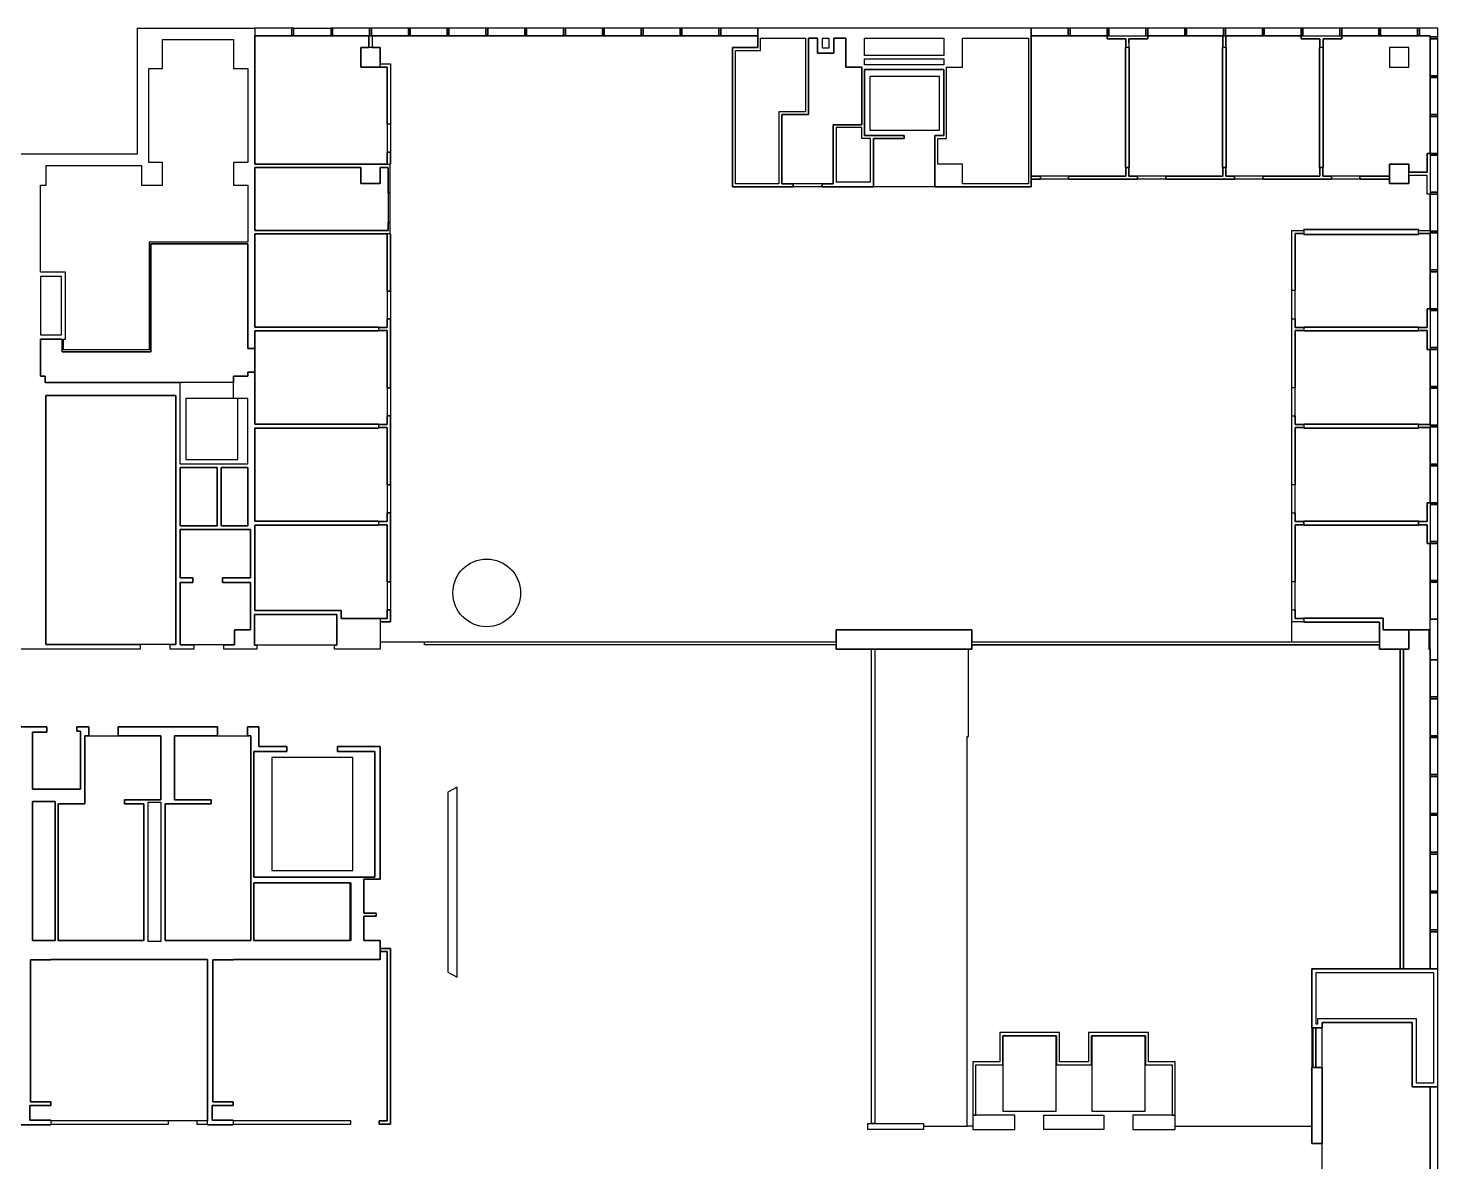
# Model space of a CAD drawing. Header units: centimetres. Extents: x -199 to 9291, y 642 to 6550.
# Drawn here: x 4863 to 9291, y 2873 to 6433 of the extents above; entities that cross this region are included whole.
import ezdxf

# ---------------------------------------------------------------- set-up
doc = ezdxf.new("R2010")
doc.units = ezdxf.units.CM
doc.header["$MEASUREMENT"] = 0
for name, color, linetype in [('E14-348', 2, 'Continuous'), ('E14-348A', 2, 'Continuous'), ('E14-348B', 2, 'Continuous'), ('E14-348C', 2, 'Continuous'), ('E14-348D', 2, 'Continuous'), ('E14-348F', 2, 'Continuous'), ('E14-348G', 2, 'Continuous'), ('E14-348H', 2, 'Continuous'), ('E14-348K', 2, 'Continuous'), ('E14-348P', 2, 'Continuous'), ('E14-348R', 2, 'Continuous'), ('E14-348S', 2, 'Continuous'), ('E14-348U', 2, 'Continuous'), ('E14-348V', 2, 'Continuous'), ('Elevators_Primary', 2, 'Continuous'), ('Elevators_Secondary', 2, 'Continuous'), ('Facade_Glass', 4, 'Continuous'), ('Facade_Wall', 6, 'Continuous'), ('Glass', 4, 'Continuous'), ('Meeting rooms', 1, 'Continuous'), ('Railing', 211, 'Continuous'), ('Stairs', 2, 'Continuous'), ('Storage', 40, 'Continuous'), ('Toilets', 40, 'Continuous'), ('Void', 7, 'Continuous'), ('Walls', 6, 'Continuous'), ('Z_grid_walls', 3, 'Continuous')]:
    doc.layers.add(name, color=color, linetype=linetype)

msp = doc.modelspace()

# ---------------------------------------------------------------- linework, layer by layer
at = {"layer": 'E14-348'}
msp.add_lwpolyline([(8832.6, 4505.9), (8832.6, 5797.9), (8869.5, 5797.9), (8869.5, 5800.7), (9229.6, 5800.7), (9229.6, 5797.9), (9267, 5797.9), (9267, 5911.9), (9257.3, 5911.9), (9257.3, 5970.9), (9199.5, 5970.9), (9199.5, 5945.4), (9138.6, 5945.4), (9138.6, 5958.8), (8012.9, 5958.8), (8012.9, 5934.9), (7711.3, 5934.9), (7075.7, 5934.9), (7075.7, 6372.1), (7154.5, 6372.1), (7154.5, 6409.5), (5943.1, 6409.5), (5943.1, 6372.1), (5968.7, 6372.1), (5968.7, 6320.9), (6000.8, 6320.9), (6000.8, 6006.4), (5998.7, 6006.4), (5998.7, 5786.9), (6000.8, 5786.9), (6000.8, 4568.9), (5968.7, 4568.9), (5968.7, 4505.9), (7400.8, 4505.9), (7400.8, 4543.3), (7827.5, 4543.3), (7827.5, 4505.9)], close=True, dxfattribs=at)
at = {"layer": 'E14-348A'}
msp.add_lwpolyline([(9267, 4576.7), (9265.4, 4576.7), (9265.4, 4543.3), (9262.9, 4543.3), (9199.5, 4543.3), (9119.1, 4543.3), (9119.1, 4579.9), (8869.5, 4579.9), (8869.5, 4578.7), (8842.3, 4578.7), (8842.3, 4605.9), (8842.3, 4873.7), (8869.5, 4873.7), (8869.5, 4872.5), (9229.6, 4872.5), (9229.6, 4873.7), (9257.3, 4873.7), (9257.3, 4814.8), (9267, 4814.8), (9267, 4698.6), (9267, 4698.6), (9267, 4692.9), (9267, 4692.9)], close=True, dxfattribs=at)
at = {"layer": 'E14-348B'}
msp.add_lwpolyline([(9267, 5064.3), (9267, 5064.3), (9267, 5058.7), (9267, 5058.7), (9267, 5058.7), (9267, 4942.4), (9257.3, 4942.4), (9257.3, 4883.5), (9229.6, 4883.5), (9229.6, 4884.7), (8869.5, 4884.7), (8869.5, 4883.5), (8842.3, 4883.5), (8842.3, 5178.5), (8869.5, 5178.5), (8869.5, 5177.3), (9229.6, 5177.3), (9229.6, 5178.5), (9267, 5178.5)], close=True, dxfattribs=at)
at = {"layer": 'E14-348C'}
msp.add_lwpolyline([(9267, 5188.3), (9229.6, 5188.3), (9229.6, 5189.5), (8869.5, 5189.5), (8869.5, 5188.3), (8842.3, 5188.3), (8842.3, 5483.3), (8869.5, 5483.3), (8869.5, 5482.1), (9229.6, 5482.1), (9229.6, 5483.3), (9257.3, 5483.3), (9257.3, 5424.4), (9267, 5424.4), (9267, 5308.2), (9267, 5308.2), (9267, 5302.5), (9267, 5302.5)], close=True, dxfattribs=at)
at = {"layer": 'E14-348D'}
msp.add_lwpolyline([(9267, 5673.9), (9267, 5673.9), (9267, 5668.3), (9267, 5668.3), (9267, 5552), (9257.3, 5552), (9257.3, 5493.1), (9229.6, 5493.1), (9229.6, 5494.3), (8869.5, 5494.3), (8842.3, 5493.1), (8842.3, 5608.9), (8842.3, 5788.1), (8869.5, 5788.1), (8869.5, 5785.3), (9229.6, 5785.3), (9229.6, 5788.1), (9267, 5788.1)], close=True, dxfattribs=at)
at = {"layer": 'E14-348F'}
msp.add_lwpolyline([(9267, 6161.6), (9267, 6161.6), (9267, 6161.6), (9267, 6155.9), (9267, 6039.7), (9267, 6039.7), (9267, 6039.5), (9257.3, 6039.5), (9257.3, 5980.6), (9199.5, 5980.6), (9199.5, 6006.4), (9138.6, 6006.4), (9138.6, 5968.6), (9045.4, 5968.6), (8929.7, 5968.6), (8929.7, 5995.8), (8930.5, 5995.8), (8930.5, 6372.1), (8930.1, 6372.1), (8930.1, 6399.8), (8989, 6399.8), (8989, 6409.5), (9105.3, 6409.5), (9105.3, 6409.5), (9110.9, 6409.5), (9227.2, 6409.5), (9232.9, 6409.5), (9267, 6409.5), (9267, 6405.5), (9267, 6405.5), (9267, 6399.8), (9267, 6283.5), (9267, 6283.5), (9267, 6277.9)], close=True, dxfattribs=at)
at = {"layer": 'E14-348G'}
msp.add_lwpolyline([(8919.1, 5995.8), (8919.9, 5995.8), (8919.9, 5968.6), (8624.9, 5968.6), (8624.9, 5995.8), (8625.7, 5995.8), (8625.7, 6372.1), (8625.3, 6372.1), (8625.3, 6409.5), (8739.5, 6409.5), (8745.2, 6409.5), (8861.4, 6409.5), (8861.4, 6399.8), (8920.3, 6399.8), (8920.3, 6372.1), (8919.1, 6372.1)], close=True, dxfattribs=at)
at = {"layer": 'E14-348H'}
msp.add_lwpolyline([(8614.3, 5995.8), (8615.1, 5995.8), (8615.1, 5968.6), (8320.1, 5968.6), (8320.1, 5995.8), (8320.9, 5995.8), (8320.9, 6372.1), (8320.5, 6399.8), (8379.4, 6399.8), (8379.4, 6409.5), (8379.4, 6409.5), (8495.7, 6409.5), (8501.3, 6409.5), (8615.5, 6409.5), (8615.5, 6372.1), (8614.3, 6372.1)], close=True, dxfattribs=at)
at = {"layer": 'E14-348K'}
msp.add_lwpolyline([(8309.5, 5995.8), (8310.3, 5995.8), (8310.3, 5968.6), (8042.9, 5968.6), (8012.9, 5968.6), (8012.9, 6409.5), (8129.9, 6409.5), (8135.6, 6409.5), (8251.8, 6409.5), (8251.8, 6399.8), (8310.7, 6399.8), (8310.7, 6372.1), (8309.5, 6372.1)], close=True, dxfattribs=at)
at = {"layer": 'E14-348P'}
msp.add_lwpolyline([(5991, 6131.6), (5991, 6043.8), (5991, 6006.4), (5575.3, 6006.4), (5575.3, 6306.3), (5575.3, 6409.5), (5691.5, 6409.5), (5697.2, 6409.5), (5813.4, 6409.5), (5819.1, 6409.5), (5933.3, 6409.5), (5933.3, 6372.1), (5907.7, 6372.1), (5907.7, 6311.2), (5968.7, 6311.2), (5991, 6311.2)], close=True, dxfattribs=at)
at = {"layer": 'E14-348R'}
msp.add_lwpolyline([(5991, 5607.6), (5991, 5520.3), (5991, 5493.1), (5963.8, 5493.1), (5963.8, 5494.3), (5575.3, 5494.3), (5575.3, 5786.9), (5991, 5786.9)], close=True, dxfattribs=at)
at = {"layer": 'E14-348S'}
msp.add_lwpolyline([(5991, 5304.1), (5991, 5215.5), (5991, 5188.3), (5963.8, 5188.3), (5963.8, 5189.5), (5575.3, 5189.5), (5575.3, 5352.9), (5575.3, 5426.9), (5575.3, 5482.1), (5963.8, 5482.1), (5963.8, 5483.3), (5991, 5483.3)], close=True, dxfattribs=at)
at = {"layer": 'E14-348U'}
msp.add_lwpolyline([(5991, 4999.3), (5991, 4910.7), (5991, 4883.5), (5963.8, 4883.5), (5963.8, 4884.7), (5575.3, 4884.7), (5575.3, 5177.3), (5963.8, 5177.3), (5963.8, 5178.5), (5991, 5178.5)], close=True, dxfattribs=at)
at = {"layer": 'E14-348V'}
msp.add_lwpolyline([(5991, 4694.5), (5991, 4605.9), (5991, 4578.7), (5968.7, 4578.7), (5968.7, 4579.1), (5846.7, 4579.1), (5846.7, 4604.3), (5575.3, 4604.3), (5575.3, 4872.5), (5963.8, 4872.5), (5991, 4873.7)], close=True, dxfattribs=at)
at = {"layer": 'Elevators_Primary'}
for points in [[(8092.1, 3268.1), (7924.7, 3268.1), (7924.7, 3031.5), (8092.1, 3031.5)], [(8371.3, 3268), (8203.9, 3268), (8203.9, 3031.5), (8371.3, 3031.5)]]:
    msp.add_lwpolyline(points, close=True, dxfattribs=at)
at = {"layer": 'Elevators_Secondary'}
for points in [[(7507.1, 6113), (7725.9, 6113), (7725.9, 6281.3), (7507.1, 6281.3)], [(5358.2, 5079), (5521.6, 5079), (5521.6, 5270), (5358.2, 5270)], [(5628.1, 3787.4), (5882.5, 3787.4), (5882.5, 4142.6), (5628.1, 4142.6)]]:
    msp.add_lwpolyline(points, close=True, dxfattribs=at)
at = {"layer": 'Facade_Glass'}
for points in [[(5575.3, 6409.5), (5691.5, 6409.5), (5691.5, 6433.1), (5575.3, 6433.1)], [(5697.2, 6433.1), (5813.4, 6433.1), (5813.4, 6409.5), (5697.2, 6409.5)], [(5819.1, 6409.5), (5935.3, 6409.5), (5935.3, 6433.1), (5819.1, 6433.1)], [(5941, 6409.5), (6057.3, 6409.5), (6057.3, 6433.1), (5941, 6433.1)], [(6062.9, 6409.5), (6179.2, 6409.5), (6179.2, 6433.1), (6062.9, 6433.1)], [(6184.9, 6409.5), (6301.1, 6409.5), (6301.1, 6433.1), (6184.9, 6433.1)], [(6306.8, 6409.5), (6423, 6409.5), (6423, 6433.1), (6306.8, 6433.1)], [(6428.7, 6409.5), (6544.9, 6409.5), (6544.9, 6433.1), (6428.7, 6433.1)], [(6550.6, 6409.5), (6666.9, 6409.5), (6666.9, 6433.1), (6550.6, 6433.1)], [(6672.5, 6409.5), (6788.8, 6409.5), (6788.8, 6433.1), (6672.5, 6433.1)], [(6794.5, 6409.5), (6910.7, 6409.5), (6910.7, 6433.1), (6794.5, 6433.1)], [(6916.4, 6409.5), (7032.6, 6409.5), (7032.6, 6433.1), (6916.4, 6433.1)], [(7038.3, 6409.5), (7154.5, 6409.5), (7154.5, 6433.1), (7038.3, 6433.1)], [(8012.9, 6409.5), (8129.9, 6409.5), (8129.9, 6433.1), (8012.9, 6433.1)], [(8135.6, 6409.5), (8251.8, 6409.5), (8251.8, 6433.1), (8135.6, 6433.1)], [(8257.5, 6409.5), (8373.7, 6409.5), (8373.7, 6433.1), (8257.5, 6433.1)], [(8379.4, 6409.5), (8495.7, 6409.5), (8495.7, 6433.1), (8379.4, 6433.1)], [(8501.3, 6409.5), (8617.6, 6409.5), (8617.6, 6433.1), (8501.3, 6433.1)], [(8623.3, 6409.5), (8739.5, 6409.5), (8739.5, 6433.1), (8623.3, 6433.1)], [(8745.2, 6409.5), (8861.4, 6409.5), (8861.4, 6433.1), (8745.2, 6433.1)], [(8867.1, 6409.5), (8983.3, 6409.5), (8983.3, 6433.1), (8867.1, 6433.1)], [(8989, 6409.5), (9105.3, 6409.5), (9105.3, 6433.1), (8989, 6433.1)], [(9110.9, 6409.5), (9227.2, 6409.5), (9227.2, 6433.1), (9110.9, 6433.1)], [(9290.6, 6409.5), (9290.6, 6433.1), (9232.9, 6433.1), (9232.9, 6409.5), (9267, 6409.5), (9267, 6405.5), (9290.6, 6405.5)], [(9267, 6399.8), (9267, 6283.5), (9290.6, 6283.5), (9290.6, 6399.8)], [(9267, 6277.9), (9267, 6161.6), (9290.6, 6161.6), (9290.6, 6277.9)], [(9267, 6155.9), (9267, 6039.7), (9290.6, 6039.7), (9290.6, 6155.9)], [(9267, 6034), (9267, 5917.8), (9290.6, 5917.8), (9290.6, 6034)], [(9267, 5912.1), (9267, 5795.9), (9290.6, 5795.9), (9290.6, 5912.1)], [(9267, 5790.2), (9267, 5673.9), (9290.6, 5673.9), (9290.6, 5790.2)], [(9267, 5668.3), (9267, 5552), (9290.6, 5552), (9290.6, 5668.3)], [(9267, 5546.3), (9267, 5430.1), (9290.6, 5430.1), (9290.6, 5546.3)], [(9267, 5424.4), (9267, 5308.2), (9290.6, 5308.2), (9290.6, 5424.4)], [(9267, 5302.5), (9267, 5186.3), (9290.6, 5186.3), (9290.6, 5302.5)], [(9267, 5180.6), (9267, 5064.3), (9290.6, 5064.3), (9290.6, 5180.6)], [(9267, 5058.7), (9267, 4942.4), (9290.6, 4942.4), (9290.6, 5058.7)], [(9267, 4936.7), (9267, 4820.5), (9290.6, 4820.5), (9290.6, 4936.7)], [(9267, 4814.8), (9267, 4698.6), (9290.6, 4698.6), (9290.6, 4814.8)], [(9267, 4692.9), (9267, 4576.7), (9290.6, 4576.7), (9290.6, 4692.9)], [(9267, 4449.1), (9267, 4332.8), (9290.6, 4332.8), (9290.6, 4449.1)], [(9267, 4327.1), (9267, 4210.9), (9290.6, 4210.9), (9290.6, 4327.1)], [(9267, 4205.2), (9267, 4089), (9290.6, 4089), (9290.6, 4205.2)], [(9267, 4083.3), (9267, 3967.1), (9290.6, 3967.1), (9290.6, 4083.3)], [(9267, 3961.4), (9267, 3845.1), (9290.6, 3845.1), (9290.6, 3961.4)], [(9267, 3839.5), (9267, 3723.2), (9290.6, 3723.2), (9290.6, 3839.5)], [(9267, 3717.5), (9267, 3601.3), (9290.6, 3601.3), (9290.6, 3717.5)], [(9267, 3595.6), (9267, 3479.4), (9290.6, 3479.4), (9290.6, 3595.6)], [(9267, 3107.9), (9267, 2625.9), (9290.6, 2625.9), (9290.6, 3107.9)]]:
    msp.add_lwpolyline(points, close=True, dxfattribs=at)
at = {"layer": 'Facade_Wall'}
for points in [[(5691.5, 6409.5), (5697.2, 6409.5), (5697.2, 6433.1), (5691.5, 6433.1)], [(5813.4, 6409.5), (5819.1, 6409.5), (5819.1, 6433.1), (5813.4, 6433.1)], [(5935.3, 6409.5), (5941, 6409.5), (5941, 6433.1), (5935.3, 6433.1)], [(6057.3, 6409.5), (6062.9, 6409.5), (6062.9, 6433.1), (6057.3, 6433.1)], [(6179.2, 6409.5), (6184.9, 6409.5), (6184.9, 6433.1), (6179.2, 6433.1)], [(6301.1, 6409.5), (6306.8, 6409.5), (6306.8, 6433.1), (6301.1, 6433.1)], [(6423, 6409.5), (6428.7, 6409.5), (6428.7, 6433.1), (6423, 6433.1)], [(6544.9, 6409.5), (6550.6, 6409.5), (6550.6, 6433.1), (6544.9, 6433.1)], [(6666.9, 6409.5), (6672.5, 6409.5), (6672.5, 6433.1), (6666.9, 6433.1)], [(6788.8, 6409.5), (6794.5, 6409.5), (6794.5, 6433.1), (6788.8, 6433.1)], [(6910.7, 6409.5), (6916.4, 6409.5), (6916.4, 6433.1), (6910.7, 6433.1)], [(7032.6, 6409.5), (7038.3, 6409.5), (7038.3, 6433.1), (7032.6, 6433.1)], [(8129.9, 6409.5), (8135.6, 6409.5), (8135.6, 6433.1), (8129.9, 6433.1)], [(8251.8, 6409.5), (8257.5, 6409.5), (8257.5, 6433.1), (8251.8, 6433.1)], [(8373.7, 6409.5), (8379.4, 6409.5), (8379.4, 6433.1), (8373.7, 6433.1)], [(8495.7, 6409.5), (8501.3, 6409.5), (8501.3, 6433.1), (8495.7, 6433.1)], [(8617.6, 6409.5), (8623.3, 6409.5), (8623.3, 6433.1), (8617.6, 6433.1)], [(8739.5, 6409.5), (8745.2, 6409.5), (8745.2, 6433.1), (8739.5, 6433.1)], [(8861.4, 6409.5), (8867.1, 6409.5), (8867.1, 6433.1), (8861.4, 6433.1)], [(8983.3, 6409.5), (8989, 6409.5), (8989, 6433.1), (8983.3, 6433.1)], [(9105.3, 6409.5), (9110.9, 6409.5), (9110.9, 6433.1), (9105.3, 6433.1)], [(9227.2, 6409.5), (9232.9, 6409.5), (9232.9, 6433.1), (9227.2, 6433.1)], [(9267, 6405.5), (9267, 6399.8), (9290.6, 6399.8), (9290.6, 6405.5)], [(9267, 6283.5), (9267, 6277.9), (9290.6, 6277.9), (9290.6, 6283.5)], [(9267, 6161.6), (9267, 6155.9), (9290.6, 6155.9), (9290.6, 6161.6)], [(9267, 6039.7), (9267, 6034), (9290.6, 6034), (9290.6, 6039.7)], [(9267, 5917.8), (9267, 5912.1), (9290.6, 5912.1), (9290.6, 5917.8)], [(9267, 5795.9), (9267, 5790.2), (9290.6, 5790.2), (9290.6, 5795.9)], [(9267, 5673.9), (9267, 5668.3), (9290.6, 5668.3), (9290.6, 5673.9)], [(9267, 5552), (9267, 5546.3), (9290.6, 5546.3), (9290.6, 5552)], [(9267, 5430.1), (9267, 5424.4), (9290.6, 5424.4), (9290.6, 5430.1)], [(9267, 5308.2), (9267, 5302.5), (9290.6, 5302.5), (9290.6, 5308.2)], [(9267, 5186.3), (9267, 5180.6), (9290.6, 5180.6), (9290.6, 5186.3)], [(9267, 5064.3), (9267, 5058.7), (9290.6, 5058.7), (9290.6, 5064.3)], [(9267, 4942.4), (9267, 4936.7), (9290.6, 4936.7), (9290.6, 4942.4)], [(9267, 4820.5), (9267, 4814.8), (9290.6, 4814.8), (9290.6, 4820.5)], [(9267, 4698.6), (9267, 4692.9), (9290.6, 4692.9), (9290.6, 4698.6)], [(9267, 4576.7), (9265.4, 4576.7), (9265.4, 4543.3), (9262.9, 4543.3), (9262.9, 4482.4), (9267, 4482.4), (9267, 4449.1), (9290.6, 4449.1), (9290.6, 4576.7)], [(9267, 4332.8), (9267, 4327.1), (9290.6, 4327.1), (9290.6, 4332.8)], [(9267, 4210.9), (9267, 4205.2), (9290.6, 4205.2), (9290.6, 4210.9)], [(9267, 4089), (9267, 4083.3), (9290.6, 4083.3), (9290.6, 4089)], [(9267, 3967.1), (9267, 3961.4), (9290.6, 3961.4), (9290.6, 3967.1)], [(9267, 3845.1), (9267, 3839.5), (9290.6, 3839.5), (9290.6, 3845.1)], [(9267, 3723.2), (9267, 3717.5), (9290.6, 3717.5), (9290.6, 3723.2)], [(9267, 3601.3), (9267, 3595.6), (9290.6, 3595.6), (9290.6, 3601.3)]]:
    msp.add_lwpolyline(points, close=True, dxfattribs=at)
at = {"layer": 'Glass'}
for points in [[(5943.1, 6409.5), (5943.1, 6372.1), (5933.3, 6372.1), (5933.3, 6409.5)], [(8310.7, 6399.8), (8251.8, 6399.8), (8251.8, 6409.5), (8379.4, 6409.5), (8379.4, 6399.8), (8320.5, 6399.8), (8320.5, 6372.1), (8310.7, 6372.1)], [(8625.3, 6409.5), (8625.3, 6372.1), (8615.5, 6372.1), (8615.5, 6409.5)], [(8920.3, 6399.8), (8861.4, 6399.8), (8861.4, 6409.5), (8989, 6409.5), (8989, 6399.8), (8930.1, 6399.8), (8930.1, 6372.1), (8920.3, 6372.1)], [(6000.8, 6320.9), (6000.8, 6131.6), (5991, 6131.6), (5991, 6311.2), (5968.7, 6311.2), (5968.7, 6320.9)], [(5991, 6043.8), (5991, 6006.4), (6000.8, 6006.4), (6000.8, 6043.8)], [(9257.3, 5980.6), (9257.3, 6039.5), (9267, 6039.5), (9267, 5911.9), (9257.3, 5911.9), (9257.3, 5970.9), (9199.5, 5970.9), (9199.5, 5980.6)], [(8131.1, 5968.6), (8131.1, 5958.8), (8347.3, 5958.8), (8347.3, 5968.6), (8320.1, 5968.6), (8320.1, 5995.8), (8310.3, 5995.8), (8310.3, 5968.6)], [(8435.9, 5968.6), (8435.9, 5958.8), (8652.1, 5958.8), (8652.1, 5968.6), (8624.9, 5968.6), (8624.9, 5995.8), (8615.1, 5995.8), (8615.1, 5968.6)], [(8740.7, 5968.6), (8740.7, 5958.8), (8956.9, 5958.8), (8956.9, 5968.6), (8929.7, 5968.6), (8929.7, 5995.8), (8919.9, 5995.8), (8919.9, 5968.6)], [(8042.9, 5968.6), (8012.9, 5968.6), (8012.9, 5958.8), (8042.9, 5958.8)], [(9138.6, 5968.6), (9045.4, 5968.6), (9045.4, 5958.8), (9138.6, 5958.8)], [(5991, 5786.9), (5991, 5607.6), (6000.8, 5607.6), (6000.8, 5786.9)], [(8869.5, 5797.9), (8869.5, 5788.1), (8842.3, 5788.1), (8842.3, 5608.9), (8832.6, 5608.9), (8832.6, 5797.9)], [(9267, 5788.1), (9229.6, 5788.1), (9229.6, 5797.9), (9267, 5797.9)], [(9257.3, 5493.1), (9257.3, 5552), (9267, 5552), (9267, 5424.4), (9257.3, 5424.4), (9257.3, 5483.3), (9229.6, 5483.3), (9229.6, 5493.1)], [(5991, 5304.1), (6000.8, 5304.1), (6000.8, 5520.3), (5991, 5520.3), (5991, 5493.1), (5963.8, 5493.1), (5963.8, 5483.3), (5991, 5483.3)], [(8842.3, 5304.1), (8832.6, 5304.1), (8832.6, 5520.3), (8842.3, 5520.3), (8842.3, 5493.1), (8869.5, 5493.1), (8869.5, 5483.3), (8842.3, 5483.3)], [(5991, 4999.3), (6000.8, 4999.3), (6000.8, 5215.5), (5991, 5215.5), (5991, 5188.3), (5963.8, 5188.3), (5963.8, 5178.5), (5991, 5178.5)], [(8842.3, 4999.3), (8832.6, 4999.3), (8832.6, 5215.5), (8842.3, 5215.5), (8842.3, 5188.3), (8869.5, 5188.3), (8869.5, 5178.5), (8842.3, 5178.5)], [(9267, 5178.5), (9229.6, 5178.5), (9229.6, 5188.3), (9267, 5188.3)], [(9257.3, 4883.5), (9257.3, 4942.4), (9267, 4942.4), (9267, 4814.8), (9257.3, 4814.8), (9257.3, 4873.7), (9229.6, 4873.7), (9229.6, 4883.5)], [(5991, 4694.5), (6000.8, 4694.5), (6000.8, 4910.7), (5991, 4910.7), (5991, 4883.5), (5963.8, 4883.5), (5963.8, 4873.7), (5991, 4873.7)], [(8842.3, 4694.5), (8832.6, 4694.5), (8832.6, 4910.7), (8842.3, 4910.7), (8842.3, 4883.5), (8869.5, 4883.5), (8869.5, 4873.7), (8842.3, 4873.7)], [(6000.8, 4568.9), (6000.8, 4605.9), (5991, 4605.9), (5991, 4578.7), (5968.7, 4578.7), (5968.7, 4568.9)], [(8832.6, 4568.9), (8832.6, 4605.9), (8842.3, 4605.9), (8842.3, 4578.7), (8869.5, 4578.7), (8869.5, 4568.9)], [(6108.5, 4505.9), (7400.8, 4505.9), (7400.8, 4496.2), (6108.5, 4496.2)], [(7827.5, 4505.9), (9107.7, 4505.9), (9107.7, 4496.2), (7827.5, 4496.2)], [(6000.8, 3543.2), (6000.8, 2991.3), (5965.4, 2991.3), (5965.4, 3001), (5991, 3001), (5991, 3533.4), (5968.7, 3533.4), (5968.7, 3543.2)], [(8465.6, 3019.3), (8465.6, 3186.8), (8381.9, 3186.8), (8381.9, 3278.6), (8193.3, 3278.6), (8193.3, 3186.8), (8102.3, 3186.8), (8102.3, 3278.6), (7914.5, 3278.6), (7914.5, 3186.8), (7830, 3186.8), (7830, 3019.3), (7839.7, 3019.3), (7839.7, 3177), (7924.3, 3177), (7924.3, 3268.9), (8092.5, 3268.9), (8092.5, 3177), (8203, 3177), (8203, 3268.9), (8372.1, 3268.9), (8372.1, 3177), (8455.8, 3177), (8455.8, 3019.3)], [(8897.6, 3293.3), (8897.6, 3168.9), (8907.3, 3168.9), (8907.3, 3293.3)], [(5303.8, 3001), (4934, 3001), (4934, 2991.3), (5303.8, 2991.3)], [(5426.5, 3001), (5392.4, 3001), (5392.4, 2991.3), (5426.5, 2991.3)], [(5876.8, 3001), (5507, 3001), (5507, 2991.3), (5876.8, 2991.3)]]:
    msp.add_lwpolyline(points, close=True, dxfattribs=at)
at = {"layer": 'Meeting rooms'}
msp.add_lwpolyline([(5426.5, 3001), (5392.4, 3001), (5303.8, 3001), (4934, 3001), (4934, 3003.9), (4868.9, 3003.9), (4868.9, 3049.4), (4934, 3049.4), (4934, 3060.8), (4870.6, 3060.8), (4870.6, 3507), (4934.8, 3507), (4934.8, 3508.6), (5426.5, 3508.6)], close=True, dxfattribs=at)
at = {"layer": 'Railing'}
for points in [[(7511.8, 4482.4), (7522.7, 4482.4), (7522.7, 2993.3), (7511.8, 2993.3)], [(9171.9, 4482.4), (9182.9, 4482.4), (9182.9, 3479.4), (9171.9, 3479.4)], [(7500, 2993.3), (7675.5, 2993.3), (7675.5, 2974.6), (7500, 2974.6)]]:
    msp.add_lwpolyline(points, close=True, dxfattribs=at)
at = {"layer": 'Stairs'}
for points in [[(4918.5, 5279.7), (5327.4, 5279.7), (5327.4, 4497), (4918.5, 4497)], [(7812.9, 2984.4), (7812.9, 4208.5), (7817, 4208.5), (7817, 4482.4), (7522.7, 4482.4), (7522.7, 2993.3), (7675.5, 2993.3), (7675.5, 2984.4)], [(8927.3, 2748.7), (8927.3, 3310.3), (9210.1, 3310.3), (9210.1, 3107.9), (9267, 3107.9), (9267, 2625.9), (8927.3, 2625.9)]]:
    msp.add_lwpolyline(points, close=True, dxfattribs=at)
msp.add_circle((6303.4, 4659.7), 106.3, dxfattribs=at)
at = {"layer": 'Storage'}
for points in [[(7391.9, 5943.8), (7356.9, 5943.8), (7265.9, 5943.8), (7230.1, 5943.8), (7230.1, 6161.6), (7313.8, 6161.6), (7313.8, 6402.2), (7342.3, 6402.2), (7342.3, 6355.1), (7393.5, 6355.1), (7393.5, 6402.2), (7431.7, 6402.2), (7431.7, 6311.2), (7481.3, 6311.2), (7481.3, 6129.9), (7391.9, 6129.9)], [(5993.9, 5823.5), (5993.9, 5797.5), (5575.3, 5797.5), (5575.3, 5995.8), (5907.7, 5995.8), (5907.7, 5945.4), (5968.7, 5945.4), (5968.7, 5995.8), (5993.9, 5995.8), (5993.9, 5916.2)], [(5553.3, 5426.9), (5575.3, 5426.9), (5575.3, 5352.9), (5553.3, 5352.9), (5553.3, 5340.7), (5508.6, 5340.7), (5508.6, 5320.4), (5339.6, 5320.4), (4916.9, 5320.4), (4916.9, 5340.7), (4901.5, 5340.7), (4901.5, 5456.9), (4969.7, 5456.9), (4969.7, 5417.1), (5248.5, 5417.1), (5248.5, 5756), (5553.3, 5756)], [(5561.4, 4543.3), (5511.1, 4543.3), (5511.1, 4496.2), (5477.7, 4496.2), (5383.4, 4496.2), (5340.4, 4496.2), (5340.4, 4692.1), (5380.2, 4692.1), (5380.2, 4706.7), (5340.4, 4706.7), (5340.4, 4858.7), (5561.4, 4858.7), (5561.4, 4706.7), (5473.7, 4706.7), (5473.7, 4692.1), (5561.4, 4692.1)], [(5832.9, 4495.4), (5825.6, 4495.4), (5581.8, 4495.4), (5573.6, 4495.4), (5573.6, 4591.3), (5832.9, 4591.3)], [(9267, 3967.1), (9267, 3967.1), (9267, 3961.4), (9267, 3961.4), (9267, 3845.1), (9267, 3845.1), (9267, 3839.5), (9267, 3839.5), (9267, 3723.2), (9267, 3723.2), (9267, 3717.5), (9267, 3717.5), (9267, 3717.5), (9267, 3601.3), (9267, 3601.3), (9267, 3595.6), (9267, 3595.6), (9267, 3479.4), (9182.9, 3479.4), (9182.9, 4482.4), (9199.5, 4482.4), (9199.5, 4543.3), (9262.9, 4543.3), (9262.9, 4482.4), (9267, 4482.4), (9267, 4449.1), (9267, 4449.1), (9267, 4332.8), (9267, 4332.8), (9267, 4327.1), (9267, 4327.1), (9267, 4327.1), (9267, 4210.9), (9267, 4210.9), (9267, 4205.2), (9267, 4205.2), (9267, 4089), (9267, 4089), (9267, 4083.3), (9267, 4083.3)]]:
    msp.add_lwpolyline(points, close=True, dxfattribs=at)
at = {"layer": 'Toilets'}
for points in [[(5041.3, 4210.9), (5280.2, 4210.9), (5280.2, 4010.1), (5165.6, 4010.1), (5165.6, 3997.1), (5226.6, 3997.1), (5226.6, 3568), (4957.5, 3568), (4957.5, 3997.1), (5041.3, 3997.1)], [(5323.3, 4010.1), (5323.3, 4210.9), (5562.3, 4210.9), (5562.3, 3568), (5293.2, 3568), (5293.2, 3997.1), (5437.9, 3997.1), (5437.9, 4010.1)]]:
    msp.add_lwpolyline(points, close=True, dxfattribs=at)
at = {"layer": 'Void'}
for points in [[(5553.3, 5760.9), (5243.6, 5760.9), (5243.6, 5422.8), (4974.6, 5422.8), (4974.6, 5456.9), (4980.3, 5456.9), (4980.3, 5666.6), (4901.5, 5666.6), (4901.5, 5940.5), (4919.3, 5940.5), (4919.3, 6002.3), (5219.3, 6002.3), (5219.3, 5940.5), (5285.1, 5940.5), (5285.1, 6011.3), (5242, 6011.3), (5242, 6306.3), (5285.1, 6306.3), (5285.1, 6397.3), (5508.6, 6397.3), (5508.6, 6306.3), (5553.3, 6306.3), (5553.3, 6011.3), (5508.6, 6011.3), (5508.6, 5940.5), (5553.3, 5940.5)], [(5340.4, 5053), (5456.6, 5053), (5456.6, 4870.1), (5340.4, 4870.1)], [(5469.6, 4870.1), (5553.3, 4870.1), (5553.3, 5053), (5469.6, 5053)], [(7830, 2984.4), (7812.9, 2984.4), (7812.9, 4208.5), (7817, 4208.5), (7817, 4482.4), (7827.5, 4482.4), (7827.5, 4496.2), (9107.7, 4496.2), (9107.7, 4482.4), (9171.9, 4482.4), (9171.9, 3479.4), (8894.7, 3479.4), (8894.7, 2983.6), (8465.6, 2983.6), (8465.6, 3186.8), (8381.9, 3186.8), (8381.9, 3278.6), (8193.3, 3278.6), (8193.3, 3186.8), (8102.3, 3186.8), (8102.3, 3278.6), (7914.5, 3278.6), (7914.5, 3186.8), (7830, 3186.8)], [(4876.3, 4004.5), (4947.8, 4004.5), (4947.8, 3568), (4876.3, 3568)], [(5281, 4001.2), (5238.8, 4001.2), (5238.8, 3565.5), (5281, 3565.5)], [(5572, 3568), (5874.4, 3568), (5874.4, 3749.2), (5572, 3749.2)]]:
    msp.add_lwpolyline(points, close=True, dxfattribs=at)
at = {"layer": 'Walls'}
for points in [[(4799.9, 6038.1), (5206.3, 6038.1), (5206.3, 6433.1), (5575.3, 6433.1), (5575.3, 6306.3), (5575.3, 6006.4), (5998.7, 6006.4), (5998.7, 5916.2), (5993.9, 5916.2), (5993.9, 5995.8), (5968.7, 5995.8), (5968.7, 5945.4), (5907.7, 5945.4), (5907.7, 5995.8), (5575.3, 5995.8), (5575.3, 5797.5), (5993.9, 5797.5), (5993.9, 5823.5), (5998.7, 5823.5), (5998.7, 5786.9), (5575.3, 5786.9), (5575.3, 5494.3), (5963.8, 5494.3), (5963.8, 5482.1), (5575.3, 5482.1), (5575.3, 5426.9), (5553.3, 5426.9), (5553.3, 5756), (5248.5, 5756), (5248.5, 5417.1), (4969.7, 5417.1), (4969.7, 5456.9), (4901.5, 5456.9), (4901.5, 5340.7), (4916.9, 5340.7), (4916.9, 5320.4), (5339.6, 5320.4), (5339.6, 5065.2), (5553.3, 5065.2), (5553.3, 5270), (5508.6, 5270), (5508.6, 5340.7), (5553.3, 5340.7), (5553.3, 5352.9), (5575.3, 5352.9), (5575.3, 5189.5), (5963.8, 5189.5), (5963.8, 5177.3), (5575.3, 5177.3), (5575.3, 4884.7), (5963.8, 4884.7), (5963.8, 4872.5), (5575.3, 4872.5), (5575.3, 4604.3), (5846.7, 4604.3), (5846.7, 4579.1), (5968.7, 4579.1), (5968.7, 4482.4), (5825.6, 4482.4), (5825.6, 4495.4), (5832.9, 4495.4), (5832.9, 4591.3), (5573.6, 4591.3), (5573.6, 4495.4), (5581.8, 4495.4), (5581.8, 4482.4), (5477.7, 4482.4), (5477.7, 4496.2), (5511.1, 4496.2), (5511.1, 4543.3), (5561.4, 4543.3), (5561.4, 4692.1), (5473.7, 4692.1), (5473.7, 4706.7), (5561.4, 4706.7), (5561.4, 4858.7), (5340.4, 4858.7), (5340.4, 4706.7), (5380.2, 4706.7), (5380.2, 4692.1), (5340.4, 4692.1), (5340.4, 4496.2), (5383.4, 4496.2), (5383.4, 4482.4), (5309.5, 4482.4), (5309.5, 4497), (5327.4, 4497), (5327.4, 5279.7), (4918.5, 5279.7), (4918.5, 4497), (5215.2, 4497), (5215.2, 4482.4), (4799.9, 4482.4)], [(4799.9, 4238.5), (4921.8, 4238.5), (4921.8, 4222.3), (4876.3, 4222.3), (4876.3, 4042.7), (5027.4, 4042.7), (5027.4, 4225.5), (5016.1, 4225.5), (5016.1, 4238.5), (5053.5, 4238.5), (5053.5, 4210.9), (5041.3, 4210.9), (5041.3, 3997.1), (4957.5, 3997.1), (4957.5, 3568), (5226.6, 3568), (5226.6, 3997.1), (5165.6, 3997.1), (5165.6, 4010.1), (5280.2, 4010.1), (5280.2, 4210.9), (5146.1, 4210.9), (5146.1, 4238.5), (5457.4, 4238.5), (5457.4, 4210.9), (5323.3, 4210.9), (5323.3, 4010.1), (5437.9, 4010.1), (5437.9, 3997.1), (5293.2, 3997.1), (5293.2, 3568), (5562.3, 3568), (5562.3, 4210.9), (5551.7, 4210.9), (5551.7, 4238.5), (5587.5, 4238.5), (5587.5, 4177.6), (5676.1, 4177.6), (5676.1, 4161.3), (5572, 4161.3), (5572, 3766.3), (5952.4, 3766.3), (5952.4, 4161.3), (5834.6, 4161.3), (5834.6, 4177.6), (5968.7, 4177.6), (5968.7, 3760.6), (5917.5, 3760.6), (5917.5, 3653.3), (5955.7, 3653.3), (5955.7, 3644.4), (5917.5, 3644.4), (5917.5, 3568), (5968.7, 3568), (5968.7, 3508.6), (5507.8, 3508.6), (5507.8, 3507), (5443.6, 3507), (5443.6, 3060.8), (5507, 3060.8), (5507, 3049.4), (5441.2, 3049.4), (5441.2, 3003.9), (5507, 3003.9), (5507, 2988.5), (5426.5, 2988.5), (5426.5, 3508.6), (4934.8, 3508.6), (4934.8, 3507), (4870.6, 3507), (4870.6, 3060.8), (4934, 3060.8), (4934, 3049.4), (4868.9, 3049.4), (4868.9, 3003.9), (4934, 3003.9), (4934, 2988.5), (4799.9, 2988.5)]]:
    msp.add_lwpolyline(points, dxfattribs=at)
for points in [[(8012.9, 5934.9), (8012.9, 6433.1), (7154.5, 6433.1), (7154.5, 6372.1), (7075.7, 6372.1), (7075.7, 5934.9), (7265.9, 5934.9), (7265.9, 5943.8), (7230.1, 5943.8), (7230.1, 6161.6), (7313.8, 6161.6), (7313.8, 6402.2), (7342.3, 6402.2), (7342.3, 6355.1), (7393.5, 6355.1), (7393.5, 6402.2), (7431.7, 6402.2), (7431.7, 6311.2), (7481.3, 6311.2), (7481.3, 6129.9), (7391.9, 6129.9), (7391.9, 5943.8), (7356.9, 5943.8), (7356.9, 5934.9), (7517.9, 5934.9), (7517.9, 6086.8), (7614.6, 6086.8), (7614.6, 6095.8), (7490.2, 6095.8), (7490.2, 6303.1), (7738.9, 6303.1), (7738.9, 6095.8), (7711.3, 6095.8), (7711.3, 5934.9)], [(4974.6, 5456.9), (4980.3, 5456.9), (4980.3, 5666.6), (4901.5, 5666.6), (4901.5, 5940.5), (4919.3, 5940.5), (4919.3, 6002.3), (5219.3, 6002.3), (5219.3, 5940.5), (5285.1, 5940.5), (5285.1, 6011.3), (5242, 6011.3), (5242, 6306.3), (5285.1, 6306.3), (5285.1, 6397.3), (5508.6, 6397.3), (5508.6, 6306.3), (5553.3, 6306.3), (5553.3, 6011.3), (5508.6, 6011.3), (5508.6, 5940.5), (5553.3, 5940.5), (5553.3, 5760.9), (5243.6, 5760.9), (5243.6, 5422.8), (4974.6, 5422.8)], [(7163.5, 6402.2), (7304.9, 6402.2), (7304.9, 6170.6), (7221.2, 6170.6), (7221.2, 5943.8), (7084.6, 5943.8), (7084.6, 6363.2), (7163.5, 6363.2)], [(7357.7, 6402.2), (7378.1, 6402.2), (7378.1, 6370.5), (7357.7, 6370.5)], [(7738.9, 6346.9), (7490.2, 6346.9), (7490.2, 6402.2), (7738.9, 6402.2)], [(7720.2, 6006.4), (7720.2, 6086.8), (7747.9, 6086.8), (7747.9, 6311.2), (7797.5, 6311.2), (7797.5, 6402.2), (8004.7, 6402.2), (8004.7, 5943.8), (7797.5, 5943.8), (7797.5, 6006.4)], [(5968.7, 6372.1), (5907.7, 6372.1), (5907.7, 6311.2), (5968.7, 6311.2)], [(7490.2, 6336.4), (7738.9, 6336.4), (7738.9, 6318.5), (7490.2, 6318.5)], [(8309.5, 5995.8), (8320.9, 5995.8), (8320.9, 6372.1), (8309.5, 6372.1)], [(8625.7, 6372.1), (8614.3, 6372.1), (8614.3, 5995.8), (8625.7, 5995.8)], [(8919.1, 5995.8), (8930.5, 5995.8), (8930.5, 6372.1), (8919.1, 6372.1)], [(9138.6, 6311.2), (9199.5, 6311.2), (9199.5, 6372.1), (9138.6, 6372.1)], [(7481.3, 6121), (7400.8, 6121), (7400.8, 5950.3), (7508.9, 5950.3), (7508.9, 6086.8), (7481.3, 6086.8)], [(9138.6, 5945.4), (9199.5, 5945.4), (9199.5, 6006.4), (9138.6, 6006.4)], [(8869.5, 5785.3), (9229.6, 5785.3), (9229.6, 5800.7), (8869.5, 5800.7)], [(4968.1, 5653.6), (4901.5, 5653.6), (4901.5, 5469.9), (4968.1, 5469.9)], [(8869.5, 5482.1), (9229.6, 5482.1), (9229.6, 5494.3), (8869.5, 5494.3)], [(8869.5, 5177.3), (9229.6, 5177.3), (9229.6, 5189.5), (8869.5, 5189.5)], [(5340.4, 4870.1), (5456.6, 4870.1), (5456.6, 5053), (5340.4, 5053)], [(5469.6, 5053), (5553.3, 5053), (5553.3, 4870.1), (5469.6, 4870.1)], [(8869.5, 4884.7), (9229.6, 4884.7), (9229.6, 4872.5), (8869.5, 4872.5)], [(9107.7, 4482.4), (9199.5, 4482.4), (9199.5, 4543.3), (9119.1, 4543.3), (9119.1, 4579.9), (8869.5, 4579.9), (8869.5, 4567.7), (9107.7, 4567.7)], [(7400.8, 4482.4), (7827.5, 4482.4), (7827.5, 4543.3), (7400.8, 4543.3)], [(6181.6, 3468), (6210.1, 3452.6), (6210.1, 4049.2), (6181.6, 4033.7)], [(4947.8, 4004.5), (4876.3, 4004.5), (4876.3, 3568), (4947.8, 3568)], [(5238.8, 3565.5), (5281, 3565.5), (5281, 4001.2), (5238.8, 4001.2)], [(5572, 3749.2), (5876.8, 3749.2), (5876.8, 3568), (5572, 3568)], [(8894.7, 3293.3), (8927.3, 3293.3), (8927.3, 3310.3), (9210.1, 3310.3), (9210.1, 3107.9), (9290.6, 3107.9), (9290.6, 3479.4), (8894.7, 3479.4)], [(8907.7, 3306.3), (8914.2, 3306.3), (8914.2, 3323.3), (9223.1, 3323.3), (9223.1, 3120.9), (9277.6, 3120.9), (9277.6, 3466.4), (8907.7, 3466.4)], [(8894.7, 2930.7), (8927.3, 2930.7), (8927.3, 3168.9), (8894.7, 3168.9)], [(7962.5, 3019.3), (7830, 3019.3), (7830, 2973.8), (7962.5, 2973.8)], [(8053.5, 3019.3), (8242.1, 3019.3), (8242.1, 2973.8), (8053.5, 2973.8)], [(8465.6, 3019.3), (8333.1, 3019.3), (8333.1, 2973.8), (8465.6, 2973.8)]]:
    msp.add_lwpolyline(points, close=True, dxfattribs=at)
at = {"layer": 'Z_grid_walls'}
for points in [[(9267, 2625.9), (9267, 3107.9), (9210.1, 3107.9), (9210.1, 3310.3), (8927.3, 3310.3), (8927.3, 3293.3), (8907.3, 3293.3), (8907.3, 3168.9), (8927.3, 3168.9), (8927.3, 2930.7), (8894.7, 2930.7), (8894.7, 3168.9), (8897.6, 3168.9), (8897.6, 3293.3), (8894.7, 3293.3), (8894.7, 3479.4), (9267, 3479.4), (9267, 4814.8), (9257.3, 4814.8), (9257.3, 4873.7), (9229.6, 4873.7), (9229.6, 4872.5), (8869.5, 4872.5), (8869.5, 4873.7), (8842.3, 4873.7), (8842.3, 4694.5), (8832.6, 4694.5), (8832.6, 4910.7), (8842.3, 4910.7), (8842.3, 4883.5), (8869.5, 4883.5), (8869.5, 4884.7), (9229.6, 4884.7), (9229.6, 4883.5), (9257.3, 4883.5), (9257.3, 4942.4), (9267, 4942.4), (9267, 5178.5), (9229.6, 5178.5), (9229.6, 5177.3), (8869.5, 5177.3), (8869.5, 5178.5), (8842.3, 5178.5), (8842.3, 4999.3), (8832.6, 4999.3), (8832.6, 5215.5), (8842.3, 5215.5), (8842.3, 5188.3), (8869.5, 5188.3), (8869.5, 5189.5), (9229.6, 5189.5), (9229.6, 5188.3), (9267, 5188.3), (9267, 5424.4), (9257.3, 5424.4), (9257.3, 5483.3), (9229.6, 5483.3), (9229.6, 5482.1), (8869.5, 5482.1), (8869.5, 5483.3), (8842.3, 5483.3), (8842.3, 5304.1), (8832.6, 5304.1), (8832.6, 5520.3), (8842.3, 5520.3), (8842.3, 5493.1), (8869.5, 5493.1), (8869.5, 5494.3), (9229.6, 5494.3), (9229.6, 5493.1), (9257.3, 5493.1), (9257.3, 5552), (9267, 5552), (9267, 5788.1), (9229.6, 5788.1), (9229.6, 5785.3), (8869.5, 5785.3), (8869.5, 5788.1), (8842.3, 5788.1), (8842.3, 5608.9), (8832.6, 5608.9), (8832.6, 5797.9), (8869.5, 5797.9), (8869.5, 5800.7), (9229.6, 5800.7), (9229.6, 5797.9), (9267, 5797.9), (9267, 5911.9), (9257.3, 5911.9), (9257.3, 5970.9), (9199.5, 5970.9), (9199.5, 5945.4), (9138.6, 5945.4), (9138.6, 5958.8), (9045.4, 5958.8), (9045.4, 5968.6), (9138.6, 5968.6), (9138.6, 6006.4), (9199.5, 6006.4), (9199.5, 5980.6), (9257.3, 5980.6), (9257.3, 6039.5), (9267, 6039.5), (9267, 6409.5), (8989, 6409.5), (8989, 6399.8), (8930.1, 6399.8), (8930.1, 6372.1), (8930.5, 6372.1), (8930.5, 5995.8), (8929.7, 5995.8), (8929.7, 5968.6), (8956.9, 5968.6), (8956.9, 5958.8), (8740.7, 5958.8), (8740.7, 5968.6), (8919.9, 5968.6), (8919.9, 5995.8), (8919.1, 5995.8), (8919.1, 6372.1), (8920.3, 6372.1), (8920.3, 6399.8), (8861.4, 6399.8), (8861.4, 6409.5), (8625.3, 6409.5), (8625.3, 6372.1), (8625.7, 6372.1), (8625.7, 5995.8), (8624.9, 5995.8), (8624.9, 5968.6), (8652.1, 5968.6), (8652.1, 5958.8), (8435.9, 5958.8), (8435.9, 5968.6), (8615.1, 5968.6), (8615.1, 5995.8), (8614.3, 5995.8), (8614.3, 6372.1), (8615.5, 6372.1), (8615.5, 6409.5), (8379.4, 6409.5), (8379.4, 6399.8), (8320.5, 6399.8), (8320.5, 6372.1), (8320.9, 6372.1), (8320.9, 5995.8), (8320.1, 5995.8), (8320.1, 5968.6), (8347.3, 5968.6), (8347.3, 5958.8), (8131.1, 5958.8), (8131.1, 5968.6), (8310.3, 5968.6), (8310.3, 5995.8), (8309.5, 5995.8), (8309.5, 6372.1), (8310.7, 6372.1), (8310.7, 6399.8), (8251.8, 6399.8), (8251.8, 6409.5), (8012.9, 6409.5), (8012.9, 5968.6), (8042.9, 5968.6), (8042.9, 5958.8), (8012.9, 5958.8), (8012.9, 5934.9), (7711.3, 5934.9), (7711.3, 6095.8), (7738.9, 6095.8), (7738.9, 6303.1), (7490.2, 6303.1), (7490.2, 6095.8), (7614.6, 6095.8), (7614.6, 6086.8), (7517.9, 6086.8), (7517.9, 5934.9), (7356.9, 5934.9), (7356.9, 5943.8), (7391.9, 5943.8), (7391.9, 6129.9), (7481.3, 6129.9), (7481.3, 6311.2), (7431.7, 6311.2), (7431.7, 6402.2), (7393.5, 6402.2), (7393.5, 6355.1), (7342.3, 6355.1), (7342.3, 6402.2), (7313.8, 6402.2), (7313.8, 6161.6), (7230.1, 6161.6), (7230.1, 5943.8), (7265.9, 5943.8), (7265.9, 5934.9), (7075.7, 5934.9), (7075.7, 6372.1), (7154.5, 6372.1), (7154.5, 6409.5), (5943.1, 6409.5), (5943.1, 6372.1), (5968.7, 6372.1), (5968.7, 6320.9), (6000.8, 6320.9), (6000.8, 6131.6), (5991, 6131.6), (5991, 6311.2), (5968.7, 6311.2), (5907.7, 6311.2), (5907.7, 6372.1), (5933.3, 6372.1), (5933.3, 6409.5), (5575.3, 6409.5), (5575.3, 6006.4), (5991, 6006.4), (5991, 6043.8), (6000.8, 6043.8), (6000.8, 6006.4), (5998.7, 6006.4), (5998.7, 5916.2), (5993.9, 5916.2), (5993.9, 5995.8), (5968.7, 5995.8), (5968.7, 5945.4), (5907.7, 5945.4), (5907.7, 5995.8), (5575.3, 5995.8), (5575.3, 5797.5), (5993.9, 5797.5), (5993.9, 5823.5), (5998.7, 5823.5), (5998.7, 5786.9), (6000.8, 5786.9), (6000.8, 5607.6), (5991, 5607.6), (5991, 5786.9), (5575.3, 5786.9), (5575.3, 5494.3), (5963.8, 5494.3), (5963.8, 5493.1), (5991, 5493.1), (5991, 5520.3), (6000.8, 5520.3), (6000.8, 5304.1), (5991, 5304.1), (5991, 5483.3), (5963.8, 5483.3), (5963.8, 5482.1), (5575.3, 5482.1), (5575.3, 5426.9), (5553.3, 5426.9), (5553.3, 5756), (5248.5, 5756), (5248.5, 5417.1), (4969.7, 5417.1), (4969.7, 5456.9), (4901.5, 5456.9), (4901.5, 5340.7), (4916.9, 5340.7), (4916.9, 5320.4), (5339.6, 5320.4), (5339.6, 5065.2), (5553.3, 5065.2), (5553.3, 5270), (5508.6, 5270), (5508.6, 5340.7), (5553.3, 5340.7), (5553.3, 5352.9), (5575.3, 5352.9), (5575.3, 5189.5), (5963.8, 5189.5), (5963.8, 5188.3), (5991, 5188.3), (5991, 5215.5), (6000.8, 5215.5), (6000.8, 4999.3), (5991, 4999.3), (5991, 5178.5), (5963.8, 5178.5), (5963.8, 5177.3), (5575.3, 5177.3), (5575.3, 4884.7), (5963.8, 4884.7), (5963.8, 4883.5), (5991, 4883.5), (5991, 4910.7), (6000.8, 4910.7), (6000.8, 4694.5), (5991, 4694.5), (5991, 4873.7), (5963.8, 4873.7), (5963.8, 4872.5), (5575.3, 4872.5), (5575.3, 4604.3), (5846.7, 4604.3), (5846.7, 4579.1), (5968.7, 4579.1), (5968.7, 4578.7), (5991, 4578.7), (5991, 4605.9), (6000.8, 4605.9), (6000.8, 4568.9), (5968.7, 4568.9), (5968.7, 4482.4), (5825.6, 4482.4), (5825.6, 4495.4), (5832.9, 4495.4), (5832.9, 4591.3), (5573.6, 4591.3), (5573.6, 4495.4), (5581.8, 4495.4), (5581.8, 4482.4), (5477.7, 4482.4), (5477.7, 4496.2), (5511.1, 4496.2), (5511.1, 4543.3), (5561.4, 4543.3), (5561.4, 4692.1), (5473.7, 4692.1), (5473.7, 4706.7), (5561.4, 4706.7), (5561.4, 4858.7), (5340.4, 4858.7), (5340.4, 4706.7), (5380.2, 4706.7), (5380.2, 4692.1), (5340.4, 4692.1), (5340.4, 4496.2), (5383.4, 4496.2), (5383.4, 4482.4), (5309.5, 4482.4), (5309.5, 4497), (5327.4, 4497), (5327.4, 5279.7), (4918.5, 5279.7), (4918.5, 4497), (5215.2, 4497), (5215.2, 4482.4), (4799.9, 4482.4)], [(4746.2, 2988.5), (4934, 2988.5), (4934, 2991.3), (5303.8, 2991.3), (5303.8, 3001), (4934, 3001), (4934, 3003.9), (4868.9, 3003.9), (4868.9, 3049.4), (4934, 3049.4), (4934, 3060.8), (4870.6, 3060.8), (4870.6, 3507), (4934.8, 3507), (4934.8, 3508.6), (5426.5, 3508.6), (5426.5, 3001), (5392.4, 3001), (5392.4, 2991.3), (5426.5, 2991.3), (5426.5, 2988.5), (5507, 2988.5), (5507, 2991.3), (5876.8, 2991.3), (5876.8, 3001), (5507, 3001), (5507, 3003.9), (5441.2, 3003.9), (5441.2, 3049.4), (5507, 3049.4), (5507, 3060.8), (5443.6, 3060.8), (5443.6, 3507), (5507.8, 3507), (5507.8, 3508.6), (5968.7, 3508.6), (5968.7, 3533.4), (5991, 3533.4), (5991, 3001), (5965.4, 3001), (5965.4, 2991.3), (6000.8, 2991.3), (6000.8, 3543.2), (5968.7, 3543.2), (5968.7, 3568), (5917.5, 3568), (5917.5, 3644.4), (5955.7, 3644.4), (5955.7, 3653.3), (5917.5, 3653.3), (5917.5, 3760.6), (5968.7, 3760.6), (5968.7, 4177.6), (5834.6, 4177.6), (5834.6, 4161.3), (5952.4, 4161.3), (5952.4, 3766.3), (5572, 3766.3), (5572, 4161.3), (5676.1, 4161.3), (5676.1, 4177.6), (5587.5, 4177.6), (5587.5, 4238.5), (5551.7, 4238.5), (5551.7, 4210.9), (5562.3, 4210.9), (5562.3, 3568), (5293.2, 3568), (5293.2, 3997.1), (5437.9, 3997.1), (5437.9, 4010.1), (5323.3, 4010.1), (5323.3, 4210.9), (5457.4, 4210.9), (5457.4, 4238.5), (5146.1, 4238.5), (5146.1, 4210.9), (5280.2, 4210.9), (5280.2, 4010.1), (5165.6, 4010.1), (5165.6, 3997.1), (5226.6, 3997.1), (5226.6, 3568), (4957.5, 3568), (4957.5, 3997.1), (5041.3, 3997.1), (5041.3, 4210.9), (5053.5, 4210.9), (5053.5, 4238.5), (5016.1, 4238.5), (5016.1, 4225.5), (5027.4, 4225.5), (5027.4, 4042.7), (4876.3, 4042.7), (4876.3, 4222.3), (4921.8, 4222.3), (4921.8, 4238.5), (4799.9, 4238.5)]]:
    msp.add_lwpolyline(points, dxfattribs=at)
for points in [[(5508.6, 6397.3), (5508.6, 6306.3), (5553.3, 6306.3), (5553.3, 6011.3), (5508.6, 6011.3), (5508.6, 5940.5), (5553.3, 5940.5), (5553.3, 5760.9), (5243.6, 5760.9), (5243.6, 5422.8), (4974.6, 5422.8), (4974.6, 5456.9), (4980.3, 5456.9), (4980.3, 5666.6), (4901.5, 5666.6), (4901.5, 5940.5), (4919.3, 5940.5), (4919.3, 6002.3), (5219.3, 6002.3), (5219.3, 5940.5), (5285.1, 5940.5), (5285.1, 6011.3), (5242, 6011.3), (5242, 6306.3), (5285.1, 6306.3), (5285.1, 6397.3)], [(7304.9, 6402.2), (7304.9, 6170.6), (7221.2, 6170.6), (7221.2, 5943.8), (7084.6, 5943.8), (7084.6, 6363.2), (7163.5, 6363.2), (7163.5, 6402.2)], [(7378.1, 6402.2), (7378.1, 6370.5), (7357.7, 6370.5), (7357.7, 6402.2)], [(7490.2, 6346.9), (7490.2, 6402.2), (7738.9, 6402.2), (7738.9, 6346.9)], [(7720.2, 6086.8), (7747.9, 6086.8), (7747.9, 6311.2), (7797.5, 6311.2), (7797.5, 6402.2), (8004.7, 6402.2), (8004.7, 5943.8), (7797.5, 5943.8), (7797.5, 6006.4), (7720.2, 6006.4)], [(7738.9, 6336.4), (7738.9, 6318.5), (7490.2, 6318.5), (7490.2, 6336.4)], [(9199.5, 6311.2), (9199.5, 6372.1), (9138.6, 6372.1), (9138.6, 6311.2)], [(7400.8, 6121), (7400.8, 5950.3), (7508.9, 5950.3), (7508.9, 6086.8), (7481.3, 6086.8), (7481.3, 6121)], [(4901.5, 5653.6), (4901.5, 5469.9), (4968.1, 5469.9), (4968.1, 5653.6)], [(5456.6, 4870.1), (5456.6, 5053), (5340.4, 5053), (5340.4, 4870.1)], [(5553.3, 5053), (5553.3, 4870.1), (5469.6, 4870.1), (5469.6, 5053)], [(9107.7, 4496.2), (7827.5, 4496.2), (7827.5, 4482.4), (7400.8, 4482.4), (7400.8, 4496.2), (6108.5, 4496.2), (6108.5, 4505.9), (7400.8, 4505.9), (7400.8, 4543.3), (7827.5, 4543.3), (7827.5, 4505.9), (9107.7, 4505.9), (9107.7, 4567.7), (8869.5, 4567.7), (8869.5, 4568.9), (8832.6, 4568.9), (8832.6, 4605.9), (8842.3, 4605.9), (8842.3, 4578.7), (8869.5, 4578.7), (8869.5, 4579.9), (9119.1, 4579.9), (9119.1, 4543.3), (9199.5, 4543.3), (9199.5, 4482.4), (9107.7, 4482.4)], [(6210.1, 3452.6), (6210.1, 4049.2), (6181.6, 4033.7), (6181.6, 3468)], [(4876.3, 4004.5), (4876.3, 3568), (4947.8, 3568), (4947.8, 4004.5)], [(5281, 3565.5), (5281, 4001.2), (5238.8, 4001.2), (5238.8, 3565.5)], [(5876.8, 3749.2), (5876.8, 3568), (5572, 3568), (5572, 3749.2)], [(8914.2, 3306.3), (8914.2, 3323.3), (9223.1, 3323.3), (9223.1, 3120.9), (9277.6, 3120.9), (9277.6, 3466.4), (8907.7, 3466.4), (8907.7, 3306.3)], [(7962.5, 3019.3), (7839.7, 3019.3), (7839.7, 3177), (7924.3, 3177), (7924.3, 3268.9), (8092.5, 3268.9), (8092.5, 3177), (8203, 3177), (8203, 3268.9), (8372.1, 3268.9), (8372.1, 3177), (8455.8, 3177), (8455.8, 3019.3), (8333.1, 3019.3), (8333.1, 2973.8), (8465.6, 2973.8), (8465.6, 3186.8), (8381.9, 3186.8), (8381.9, 3278.6), (8193.3, 3278.6), (8193.3, 3186.8), (8102.3, 3186.8), (8102.3, 3278.6), (7914.5, 3278.6), (7914.5, 3186.8), (7830, 3186.8), (7830, 2973.8), (7962.5, 2973.8)], [(8242.1, 3019.3), (8242.1, 2973.8), (8053.5, 2973.8), (8053.5, 3019.3)]]:
    msp.add_lwpolyline(points, close=True, dxfattribs=at)

doc.saveas('drawing.dxf')
